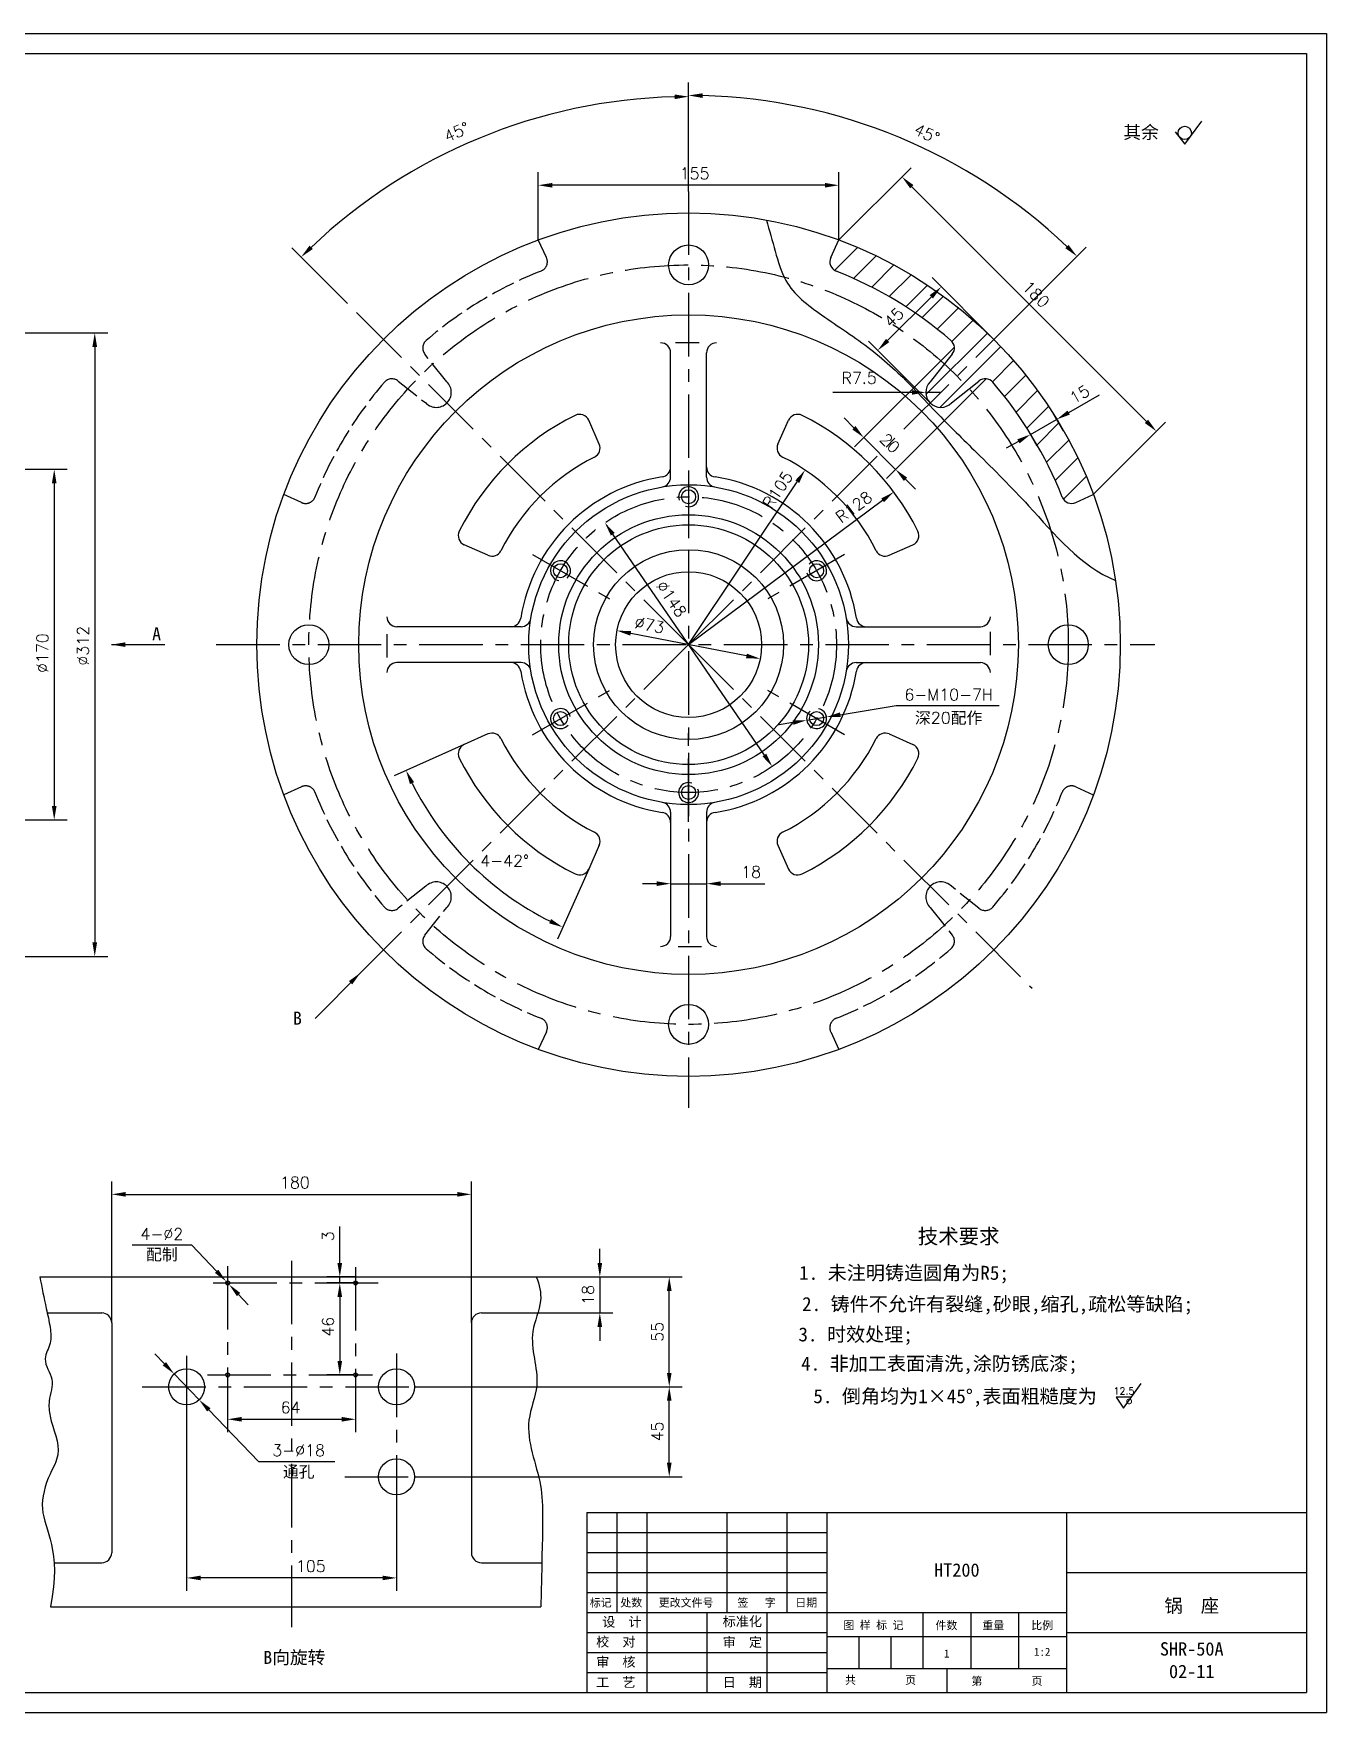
# Model space of a CAD drawing. Extents: x -1044 to 144, y -924 to -84.
# Drawn here: x -503 to 144, y -924 to -84 of the extents above; entities that cross this region are included whole.
import ezdxf

# ---------------------------------------------------------------- set-up
doc = ezdxf.new("R2010")
doc.units = 0
doc.linetypes.add('ACAD_ISO02W100', pattern=[15, 12, -3])
doc.linetypes.add('CENTER', pattern=[50.8, 31.75, -6.35, 6.35, -6.35])
doc.layers.get('0').update_dxf_attribs({"linetype": 'CONTINUOUS'})
doc.layers.get('DEFPOINTS').update_dxf_attribs({"linetype": 'CONTINUOUS'})
doc.styles.get("Standard").update_dxf_attribs({"font": 'txt.shx', "height": 5.8})
doc.dimstyles.get("Standard").update_dxf_attribs({"dimscale": 5, "dimtxt": 4.5, "dimasz": 5.5, "dimexe": 4.25, "dimexo": 0.625, "dimgap": 2.2, "dimtad": 1, "dimdec": 4, "dimlfac": -1, "dimdsep": 46, "dimlunit": 6, "dimtxsty": 'Standard', "dimcen": 2.5, "dimclrd": 2, "dimclre": 2, "dimclrt": 2, "dimadec": 0, "dimazin": 0, "dimtfac": 1, "dimtdec": 4, "dimtmove": 0, "dimatfit": 3, "dimfxl": 1, "dimtolj": 1, "dimtzin": 0, "dimarcsym": 0})

# ---------------------------------------------------------------- blocks, each defined once
blk = doc.blocks.new('*D0')
at = {"color": 2, "linetype": 'ByBlock', "transparency": 16777216}
for p, q in [((-464.04, -728.96), (-464.04, -658.14)), ((-284.04, -728.96), (-284.04, -658.14)), ((-457.04, -664.64), (-291.04, -664.64))]:
    blk.add_line(p, q, dxfattribs=at)
for points in [[(-457.04, -663.48), (-457.04, -665.81), (-464.04, -664.64)], [(-291.04, -663.48), (-291.04, -665.81), (-284.04, -664.64)]]:
    blk.add_solid(points, dxfattribs=at)
at = {"layer": 'DEFPOINTS', "color": 0, "linetype": 'ByBlock', "transparency": 16777216}
for p in [(-284.04, -664.64), (-464.04, -728.96), (-284.04, -728.96)]:
    blk.add_point(p, dxfattribs=at)
at = {"color": 2, "linetype": 'ByBlock', "transparency": 16777216, "insert": (-372.39, -658.74), "char_height": 5.8, "attachment_point": 5}
blk.add_mtext('\\A1;180', dxfattribs=at)
blk = doc.blocks.new('*D1')
at = {"color": 2, "linetype": 'ByBlock', "transparency": 16777216}
for p, q in [((-406.04, -755.96), (-406.04, -783.69)), ((-342.04, -755.96), (-342.04, -783.69)), ((-399.04, -777.19), (-349.04, -777.19))]:
    blk.add_line(p, q, dxfattribs=at)
for points in [[(-399.04, -776.02), (-399.04, -778.36), (-406.04, -777.19)], [(-349.04, -776.02), (-349.04, -778.36), (-342.04, -777.19)]]:
    blk.add_solid(points, dxfattribs=at)
at = {"layer": 'DEFPOINTS', "color": 0, "linetype": 'ByBlock', "transparency": 16777216}
for p in [(-406.04, -755.96), (-342.04, -755.96), (-342.04, -777.19)]:
    blk.add_point(p, dxfattribs=at)
at = {"color": 2, "linetype": 'ByBlock', "transparency": 16777216, "insert": (-374.51, -771.29), "char_height": 5.8, "attachment_point": 5}
blk.add_mtext('\\A1;64', dxfattribs=at)
blk = doc.blocks.new('*D2')
at = {"color": 2, "linetype": 'ByBlock', "transparency": 16777216}
for p, q in [((-349.91, -698.96), (-349.91, -680.7)), ((-342.04, -705.96), (-356.41, -705.96)), ((-341.04, -708.96), (-356.41, -708.96)), ((-349.91, -708.96), (-349.91, -705.96)), ((-349.91, -715.96), (-349.91, -722.96))]:
    blk.add_line(p, q, dxfattribs=at)
for points in [[(-351.08, -698.96), (-348.75, -698.96), (-349.91, -705.96)], [(-351.08, -715.96), (-348.75, -715.96), (-349.91, -708.96)]]:
    blk.add_solid(points, dxfattribs=at)
at = {"layer": 'DEFPOINTS', "color": 0, "linetype": 'ByBlock', "transparency": 16777216}
for p in [(-349.91, -705.96), (-342.04, -705.96), (-341.04, -708.96)]:
    blk.add_point(p, dxfattribs=at)
at = {"color": 2, "linetype": 'ByBlock', "transparency": 16777216, "insert": (-355.81, -685.63), "char_height": 5.8, "attachment_point": 5, "rotation": 90}
blk.add_mtext('\\A1;3', dxfattribs=at)
blk = doc.blocks.new('*D3')
at = {"color": 2, "linetype": 'ByBlock', "transparency": 16777216}
for p, q in [((-349.91, -708.96), (-356.41, -708.96)), ((-349.91, -715.96), (-349.91, -747.96)), ((-343.04, -754.96), (-356.41, -754.96))]:
    blk.add_line(p, q, dxfattribs=at)
for points in [[(-351.08, -715.96), (-348.75, -715.96), (-349.91, -708.96)], [(-351.08, -747.96), (-348.75, -747.96), (-349.91, -754.96)]]:
    blk.add_solid(points, dxfattribs=at)
at = {"layer": 'DEFPOINTS', "color": 0, "linetype": 'ByBlock', "transparency": 16777216}
for p in [(-349.91, -708.96), (-349.91, -754.96), (-343.04, -754.96)]:
    blk.add_point(p, dxfattribs=at)
at = {"color": 2, "linetype": 'ByBlock', "transparency": 16777216, "insert": (-355.81, -730.91), "char_height": 5.8, "attachment_point": 5, "rotation": 90}
blk.add_mtext('\\A1;46', dxfattribs=at)
blk = doc.blocks.new('*D4')
at = {"color": 2, "linetype": 'ByBlock', "transparency": 16777216}
for p, q in [((-426.54, -769.96), (-426.54, -863.07)), ((-321.54, -814.96), (-321.54, -863.07)), ((-328.54, -856.57), (-419.54, -856.57))]:
    blk.add_line(p, q, dxfattribs=at)
for points in [[(-419.54, -855.41), (-419.54, -857.74), (-426.54, -856.57)], [(-328.54, -855.41), (-328.54, -857.74), (-321.54, -856.57)]]:
    blk.add_solid(points, dxfattribs=at)
at = {"layer": 'DEFPOINTS', "color": 0, "linetype": 'ByBlock', "transparency": 16777216}
for p in [(-426.54, -769.96), (-321.54, -814.96), (-426.54, -856.57)]:
    blk.add_point(p, dxfattribs=at)
at = {"color": 2, "linetype": 'ByBlock', "transparency": 16777216, "insert": (-364.41, -850.67), "char_height": 5.8, "attachment_point": 5}
blk.add_mtext('\\A1;105', dxfattribs=at)
blk = doc.blocks.new('*D5')
at = {"color": 2, "linetype": 'ByBlock', "transparency": 16777216}
for p, q in [((-312.54, -760.96), (-178.56, -760.96)), ((-185.06, -798.96), (-185.06, -767.96)), ((-312.54, -805.96), (-178.56, -805.96))]:
    blk.add_line(p, q, dxfattribs=at)
for points in [[(-186.22, -767.96), (-183.89, -767.96), (-185.06, -760.96)], [(-186.22, -798.96), (-183.89, -798.96), (-185.06, -805.96)]]:
    blk.add_solid(points, dxfattribs=at)
at = {"layer": 'DEFPOINTS', "color": 0, "linetype": 'ByBlock', "transparency": 16777216}
for p in [(-312.54, -760.96), (-185.06, -760.96), (-312.54, -805.96)]:
    blk.add_point(p, dxfattribs=at)
at = {"color": 2, "linetype": 'ByBlock', "transparency": 16777216, "insert": (-190.96, -783.33), "char_height": 5.8, "attachment_point": 5, "rotation": 90}
blk.add_mtext('\\A1;45', dxfattribs=at)
blk = doc.blocks.new('*D6')
at = {"color": 2, "linetype": 'ByBlock', "transparency": 16777216}
for p, q in [((-251.57, -705.96), (-178.56, -705.96)), ((-185.06, -753.96), (-185.06, -712.96)), ((-312.54, -760.96), (-178.56, -760.96))]:
    blk.add_line(p, q, dxfattribs=at)
for points in [[(-186.22, -712.96), (-183.89, -712.96), (-185.06, -705.96)], [(-186.22, -753.96), (-183.89, -753.96), (-185.06, -760.96)]]:
    blk.add_solid(points, dxfattribs=at)
at = {"layer": 'DEFPOINTS', "color": 0, "linetype": 'ByBlock', "transparency": 16777216}
for p in [(-251.57, -705.96), (-185.06, -705.96), (-312.54, -760.96)]:
    blk.add_point(p, dxfattribs=at)
at = {"color": 2, "linetype": 'ByBlock', "transparency": 16777216, "insert": (-190.96, -733.46), "char_height": 5.8, "attachment_point": 5, "rotation": 90}
blk.add_mtext('\\A1;55', dxfattribs=at)
blk = doc.blocks.new('*D7')
at = {"color": 2, "linetype": 'ByBlock', "transparency": 16777216}
for p, q in [((-219.8, -698.96), (-219.8, -691.96)), ((-251.57, -705.96), (-213.3, -705.96)), ((-219.8, -705.96), (-219.8, -723.96)), ((-250.82, -723.96), (-213.3, -723.96)), ((-219.8, -730.96), (-219.8, -737.96))]:
    blk.add_line(p, q, dxfattribs=at)
for points in [[(-220.97, -698.96), (-218.63, -698.96), (-219.8, -705.96)], [(-220.97, -730.96), (-218.63, -730.96), (-219.8, -723.96)]]:
    blk.add_solid(points, dxfattribs=at)
at = {"layer": 'DEFPOINTS', "color": 0, "linetype": 'ByBlock', "transparency": 16777216}
for p in [(-251.57, -705.96), (-250.82, -723.96), (-219.8, -723.96)]:
    blk.add_point(p, dxfattribs=at)
at = {"color": 2, "linetype": 'ByBlock', "transparency": 16777216, "insert": (-225.7, -714.96), "char_height": 5.8, "attachment_point": 5, "rotation": 90}
blk.add_mtext('\\A1;18', dxfattribs=at)
blk = doc.blocks.new('*D18')
at = {"color": 2, "linetype": 'ByBlock', "transparency": 16777216}
for p, q in [((-642.07, -233.61), (-466.02, -233.61)), ((-472.52, -240.61), (-472.52, -538.61)), ((-642.07, -545.61), (-466.02, -545.61))]:
    blk.add_line(p, q, dxfattribs=at)
for points in [[(-473.69, -240.61), (-471.36, -240.61), (-472.52, -233.61)], [(-473.69, -538.61), (-471.36, -538.61), (-472.52, -545.61)]]:
    blk.add_solid(points, dxfattribs=at)
at = {"layer": 'DEFPOINTS', "color": 0, "linetype": 'ByBlock', "transparency": 16777216}
for p in [(-642.07, -233.61), (-642.07, -545.61), (-472.52, -545.61)]:
    blk.add_point(p, dxfattribs=at)
at = {"color": 2, "linetype": 'ByBlock', "transparency": 16777216, "insert": (-478.42, -390.15), "char_height": 5.8, "attachment_point": 5, "rotation": 90}
blk.add_mtext('\\A1;∅312', dxfattribs=at)
blk = doc.blocks.new('*D26')
at = {"color": 2, "linetype": 'ByBlock', "transparency": 16777216}
for p, q in [((-250.59, -187.13), (-250.59, -153.25)), ((-100.18, -187.13), (-100.18, -153.25)), ((-107.18, -159.75), (-243.59, -159.75))]:
    blk.add_line(p, q, dxfattribs=at)
for points in [[(-243.59, -158.59), (-243.59, -160.92), (-250.59, -159.75)], [(-107.18, -158.59), (-107.18, -160.92), (-100.18, -159.75)]]:
    blk.add_solid(points, dxfattribs=at)
at = {"layer": 'DEFPOINTS', "color": 0, "linetype": 'ByBlock', "transparency": 16777216}
for p in [(-250.59, -159.75), (-250.59, -187.13), (-100.18, -187.13)]:
    blk.add_point(p, dxfattribs=at)
at = {"color": 2, "linetype": 'ByBlock', "transparency": 16777216, "insert": (-172.36, -153.85), "char_height": 5.8, "attachment_point": 5}
blk.add_mtext('\\A1;155', dxfattribs=at)
blk = doc.blocks.new('*D27')
at = {"color": 2, "linetype": 'ByBlock', "transparency": 16777216}
for p, q in [((-22.65, -236.88), (-53.54, -205.99)), ((-75.82, -237.45), (-53.9, -215.53)), ((-54.47, -268.7), (-85.36, -237.81))]:
    blk.add_line(p, q, dxfattribs=at)
for points in [[(-54.72, -214.71), (-53.07, -216.36), (-48.95, -210.58)], [(-76.64, -236.63), (-74.99, -238.28), (-80.77, -242.4)]]:
    blk.add_solid(points, dxfattribs=at)
at = {"layer": 'DEFPOINTS', "color": 0, "linetype": 'ByBlock', "transparency": 16777216}
for p in [(-48.95, -210.58), (-22.65, -236.88), (-54.47, -268.7)]:
    blk.add_point(p, dxfattribs=at)
at = {"color": 2, "linetype": 'ByBlock', "transparency": 16777216, "insert": (-72.64, -225.93), "char_height": 5.8, "attachment_point": 5, "rotation": 45}
blk.add_mtext('\\A1;45', dxfattribs=at)
blk = doc.blocks.new('*D28')
at = {"color": 2, "linetype": 'ByBlock', "transparency": 16777216}
for p, q in [((-42.4, -215.67), (-92.3, -265.57)), ((-26.5, -231.57), (-76.4, -281.47)), ((-92.65, -256.02), (-97.6, -251.07)), ((-87.7, -260.97), (-71.8, -276.87)), ((-66.85, -281.82), (-61.9, -286.77))]:
    blk.add_line(p, q, dxfattribs=at)
for points in [[(-91.83, -255.2), (-93.48, -256.85), (-87.7, -260.97)], [(-66.03, -281), (-67.68, -282.65), (-71.8, -276.87)]]:
    blk.add_solid(points, dxfattribs=at)
at = {"layer": 'DEFPOINTS', "color": 0, "linetype": 'ByBlock', "transparency": 16777216}
for p in [(-42.4, -215.67), (-26.5, -231.57), (-71.8, -276.87)]:
    blk.add_point(p, dxfattribs=at)
at = {"color": 2, "linetype": 'ByBlock', "transparency": 16777216, "insert": (-74.59, -263.76), "char_height": 5.8, "attachment_point": 5, "rotation": 315}
blk.add_mtext('\\A1;20', dxfattribs=at)
blk = doc.blocks.new('*D29')
at = {"color": 2, "linetype": 'ByBlock', "transparency": 16777216}
for p, q in [((-63.67, -238.36), (-103.13, -238.43)), ((-49.17, -238.34), (-56.67, -238.35))]:
    blk.add_line(p, q, dxfattribs=at)
blk.add_solid([(-63.67, -237.2), (-63.67, -239.53), (-56.67, -238.35)], dxfattribs=at)
at = {"layer": 'DEFPOINTS', "color": 0, "linetype": 'ByBlock', "transparency": 16777216}
for p in [(-56.67, -238.35), (-49.17, -238.34)]:
    blk.add_point(p, dxfattribs=at)
at = {"color": 2, "linetype": 'ByBlock', "transparency": 16777216, "insert": (-90.04, -231.11), "char_height": 5.8, "attachment_point": 5, "rotation": 0.10153}
blk.add_mtext('\\A1;R7.5', dxfattribs=at)
blk = doc.blocks.new('*D30')
at = {"color": 2, "linetype": 'ByBlock', "transparency": 16777216}
for p, q in [((-184.39, -478.52), (-184.39, -515.7)), ((-166.39, -478.52), (-166.39, -515.7)), ((-191.39, -509.2), (-198.39, -509.2)), ((-184.39, -509.2), (-166.39, -509.2)), ((-159.39, -509.2), (-137.25, -509.2))]:
    blk.add_line(p, q, dxfattribs=at)
for points in [[(-191.39, -508.04), (-191.39, -510.37), (-184.39, -509.2)], [(-159.39, -508.04), (-159.39, -510.37), (-166.39, -509.2)]]:
    blk.add_solid(points, dxfattribs=at)
at = {"layer": 'DEFPOINTS', "color": 0, "linetype": 'ByBlock', "transparency": 16777216}
for p in [(-184.39, -478.52), (-166.39, -478.52), (-184.39, -509.2)]:
    blk.add_point(p, dxfattribs=at)
at = {"color": 2, "linetype": 'ByBlock', "transparency": 16777216, "insert": (-144.12, -503.3), "char_height": 5.8, "attachment_point": 5}
blk.add_mtext('\\A1;18', dxfattribs=at)
blk = doc.blocks.new('*D31')
at = {"color": 2, "linetype": 'ByBlock', "transparency": 16777216}
blk.add_line((-175.39, -389.61), (-78.3, -317.39), dxfattribs=at)
blk.add_solid([(-79, -316.45), (-77.61, -318.33), (-72.69, -313.21)], dxfattribs=at)
at = {"layer": 'DEFPOINTS', "color": 0, "linetype": 'ByBlock', "transparency": 16777216}
for p in [(-72.69, -313.21), (-175.39, -389.61)]:
    blk.add_point(p, dxfattribs=at)
at = {"color": 2, "linetype": 'ByBlock', "transparency": 16777216, "insert": (-92.65, -320.71), "char_height": 5.8, "attachment_point": 5, "rotation": 36.64642}
blk.add_mtext('\\A1;R128', dxfattribs=at)
blk = doc.blocks.new('*D32')
at = {"color": 2, "linetype": 'ByBlock', "transparency": 16777216}
blk.add_line((-175.39, -389.61), (-121, -308.09), dxfattribs=at)
blk.add_solid([(-121.97, -307.44), (-120.03, -308.74), (-117.12, -302.26)], dxfattribs=at)
at = {"layer": 'DEFPOINTS', "color": 0, "linetype": 'ByBlock', "transparency": 16777216}
for p in [(-117.12, -302.26), (-175.39, -389.61)]:
    blk.add_point(p, dxfattribs=at)
at = {"color": 2, "linetype": 'ByBlock', "transparency": 16777216, "insert": (-130.8, -312.15), "char_height": 5.8, "attachment_point": 5, "rotation": 56.29149}
blk.add_mtext('\\A1;R105', dxfattribs=at)
blk = doc.blocks.new('*D33')
at = {"color": 2, "linetype": 'ByBlock', "transparency": 16777216}
blk.add_line((-146.44, -395.27), (-204.34, -383.95), dxfattribs=at)
for points in [[(-204.12, -382.81), (-204.56, -385.1), (-211.21, -382.61)], [(-146.21, -394.13), (-146.66, -396.42), (-139.57, -396.62)]]:
    blk.add_solid(points, dxfattribs=at)
at = {"layer": 'DEFPOINTS', "color": 0, "linetype": 'ByBlock', "transparency": 16777216}
for p in [(-211.21, -382.61), (-139.57, -396.62)]:
    blk.add_point(p, dxfattribs=at)
at = {"color": 2, "linetype": 'ByBlock', "transparency": 16777216, "insert": (-194.95, -379.78), "char_height": 5.8, "attachment_point": 5, "rotation": 348.93611}
blk.add_mtext('\\A1;∅73', dxfattribs=at)
blk = doc.blocks.new('*D34')
at = {"color": 2, "linetype": 'ByBlock', "transparency": 16777216}
for p, q in [((-100.18, -187.13), (-64.02, -150.96)), ((-63.66, -160.51), (53.72, -277.89)), ((27.1, -314.41), (63.26, -278.24))]:
    blk.add_line(p, q, dxfattribs=at)
for points in [[(-62.84, -159.68), (-64.49, -161.33), (-68.61, -155.56)], [(54.54, -277.06), (52.89, -278.71), (58.67, -282.84)]]:
    blk.add_solid(points, dxfattribs=at)
at = {"layer": 'DEFPOINTS', "color": 0, "linetype": 'ByBlock', "transparency": 16777216}
for p in [(-100.18, -187.13), (58.67, -282.84), (27.1, -314.41)]:
    blk.add_point(p, dxfattribs=at)
at = {"color": 2, "linetype": 'ByBlock', "transparency": 16777216, "insert": (-1.52, -214.31), "char_height": 5.8, "attachment_point": 5, "rotation": 315}
blk.add_mtext('\\A1;180', dxfattribs=at)
blk = doc.blocks.new('*D35')
at = {"color": 2, "linetype": 'ByBlock', "transparency": 16777216}
for p, q in [((-175.39, -137.77), (-175.39, -83.26)), ((-13.62, -202.79), (23.52, -165.65))]:
    blk.add_line(p, q, dxfattribs=at)
blk.add_arc((-175.39, -364.56), 274.8, 46.45954, 88.54046, dxfattribs=at)
for points in [[(-168.4, -91.01), (-168.37, -88.68), (-175.39, -89.76)], [(14.73, -164.52), (13.1, -166.19), (18.92, -170.24)]]:
    blk.add_solid(points, dxfattribs=at)
at = {"layer": 'DEFPOINTS', "color": 0, "linetype": 'ByBlock', "transparency": 16777216}
for p in [(-104.26, -99.12), (-175.39, -137.77), (-13.62, -202.79), (-175.39, -279.56), (-175.39, -364.56)]:
    blk.add_point(p, dxfattribs=at)
at = {"color": 2, "linetype": 'ByBlock', "transparency": 16777216, "insert": (-56.16, -108.89), "char_height": 5.8, "attachment_point": 5, "rotation": 334.99748}
blk.add_mtext('\\A1;45°', dxfattribs=at)
blk = doc.blocks.new('*D36')
at = {"color": 2, "linetype": 'ByBlock', "transparency": 16777216}
for p, q in [((-175.39, -137.77), (-175.39, -83.85)), ((-350.59, -189.36), (-373.88, -166.06))]:
    blk.add_line(p, q, dxfattribs=at)
blk.add_arc((-175.39, -364.56), 274.21, 91.46268, 133.53732, dxfattribs=at)
for points in [[(-182.4, -89.27), (-182.37, -91.6), (-175.39, -90.35)], [(-363.46, -166.61), (-365.09, -164.94), (-369.28, -170.66)]]:
    blk.add_solid(points, dxfattribs=at)
at = {"layer": 'DEFPOINTS', "color": 0, "linetype": 'ByBlock', "transparency": 16777216}
for p in [(-246.36, -99.69), (-175.39, -137.77), (-350.59, -189.36), (-175.39, -279.56), (-175.39, -364.56)]:
    blk.add_point(p, dxfattribs=at)
at = {"color": 2, "linetype": 'ByBlock', "transparency": 16777216, "insert": (-291.42, -108.07), "char_height": 5.8, "attachment_point": 5, "rotation": 24.34154}
blk.add_mtext('\\A1;45°', dxfattribs=at)
blk = doc.blocks.new('*D38')
at = {"color": 2, "linetype": 'ByBlock', "transparency": 16777216}
for p, q in [((-666.89, -301.88), (-486.3, -301.88)), ((-492.8, -308.88), (-492.8, -470.34)), ((-666.89, -477.34), (-486.3, -477.34))]:
    blk.add_line(p, q, dxfattribs=at)
for points in [[(-493.96, -308.88), (-491.63, -308.88), (-492.8, -301.88)], [(-493.96, -470.34), (-491.63, -470.34), (-492.8, -477.34)]]:
    blk.add_solid(points, dxfattribs=at)
at = {"layer": 'DEFPOINTS', "color": 0, "linetype": 'ByBlock', "transparency": 16777216}
for p in [(-666.89, -301.88), (-666.89, -477.34), (-492.8, -477.34)]:
    blk.add_point(p, dxfattribs=at)
at = {"color": 2, "linetype": 'ByBlock', "transparency": 16777216, "insert": (-498.7, -393.84), "char_height": 5.8, "attachment_point": 5, "rotation": 90}
blk.add_mtext('\\A1;∅170', dxfattribs=at)
blk = doc.blocks.new('*D46')
at = {"color": 2, "linetype": 'ByBlock', "transparency": 16777216}
blk.add_line((-137.46, -444.84), (-213.31, -334.38), dxfattribs=at)
for points in [[(-212.35, -333.72), (-214.28, -335.04), (-217.28, -328.61)], [(-136.5, -444.18), (-138.42, -445.5), (-133.5, -450.61)]]:
    blk.add_solid(points, dxfattribs=at)
at = {"layer": 'DEFPOINTS', "color": 0, "linetype": 'ByBlock', "transparency": 16777216}
for p in [(-217.28, -328.61), (-133.5, -450.61)]:
    blk.add_point(p, dxfattribs=at)
at = {"color": 2, "linetype": 'ByBlock', "transparency": 16777216, "insert": (-183.95, -366.72), "char_height": 5.8, "attachment_point": 5, "rotation": 304.47646}
blk.add_mtext('\\A1;∅148', dxfattribs=at)

msp = doc.modelspace()

# ---------------------------------------------------------------- hatches: boundary and pattern name
h = msp.add_hatch()
h.set_pattern_fill('ANSI31', color=256, scale=3, style=0)
h.set_pattern_definition([(45, (0, 21.201), (-6.7352, 6.7352), [])])
h.paths.add_polyline_path([(-44.11439, -237.39959, -0.403081674), (-43.4717, -244.30463), (-47.38093, -249.20348, -0.011543195), (-41.03691, -255.26116), (-22.65213, -236.87638, 0.107859226), (-100.18157, -187.1266), (-104.26883, -195.89175, 0.431987463), (-101.57345, -202.65549, -0.084106746)])
h.paths.add_polyline_path([(-47.38093, -249.20348), (-54.47194, -258.08958, 0.414213562), (-54.47194, -268.69619), (-41.03691, -255.26116, 0.011543195)])
h.paths.add_polyline_path([(-41.03691, -255.26116, -0.011543195), (-34.97924, -261.60518), (-30.08039, -257.69595, -0.403081674), (-23.17534, -258.33863, -0.084106746), (11.56876, -315.7977, 0.431987463), (18.3325, -318.49308), (27.09765, -314.40582, 0.107859226), (-22.65213, -236.87638)])
h.paths.add_polyline_path([(-54.47194, -268.69619, 0.414213562), (-43.86534, -268.69619), (-34.97924, -261.60518, 0.011543195), (-41.03691, -255.26116)])

# ---------------------------------------------------------------- linework, layer by layer
at = {"color": 2}
for p, q in [((-1044.22965, -83.86203), (143.77035, -83.86203)), ((143.77035, -83.86203), (143.77035, -923.86203)), ((-1044.22965, -923.86203), (143.77035, -923.86203))]:
    msp.add_line(p, q, dxfattribs=at)
at = {"color": 3}
for p, q in [((-994.22965, -93.86203), (133.77035, -93.86203)), ((133.77035, -93.86203), (133.77035, -913.86203)), ((-226.22965, -823.86203), (-226.22965, -913.86203)), ((-226.22965, -823.86203), (133.77035, -823.86203)), ((-211.22965, -823.86203), (-211.22965, -873.86203)), ((-196.22965, -823.86203), (-196.22965, -873.86203)), ((-156.22965, -823.86203), (-156.22965, -873.86203)), ((-126.22965, -823.86203), (-126.22965, -873.86203)), ((-106.22965, -823.86203), (-106.22965, -913.86203)), ((13.77035, -823.86203), (13.77035, -913.86203)), ((-226.22965, -833.86203), (-106.22965, -833.86203)), ((-226.22965, -843.86203), (-106.22965, -843.86203)), ((-226.22965, -853.86203), (-106.22965, -853.86203)), ((13.77035, -853.86203), (133.77035, -853.86203)), ((-226.22965, -863.86203), (-106.22965, -863.86203)), ((-226.22965, -873.86203), (-106.22965, -873.86203)), ((-196.22965, -873.86203), (-196.22965, -913.86203)), ((-166.22965, -873.86203), (-166.22965, -913.86203)), ((-136.22965, -873.86203), (-136.22965, -913.86203)), ((-106.22965, -873.86203), (13.77035, -873.86203)), ((-58.22965, -873.86203), (-58.22965, -901.86203)), ((-34.22965, -873.86203), (-34.22965, -901.86203)), ((-10.22965, -873.86203), (-10.22965, -901.86203)), ((-226.22965, -883.86203), (-106.22965, -883.86203)), ((-106.22965, -885.86203), (13.77035, -885.86203)), ((-90.22965, -885.86203), (-90.22965, -901.86203)), ((-74.22965, -885.86203), (-74.22965, -901.86203)), ((13.77035, -883.86203), (133.77035, -883.86203)), ((-226.22965, -893.86203), (-106.22965, -893.86203)), ((-226.22965, -903.86203), (-106.22965, -903.86203)), ((-106.22965, -901.86203), (13.77035, -901.86203)), ((-46.22965, -901.86203), (-46.22965, -913.86203)), ((-994.22965, -913.86203), (133.77035, -913.86203))]:
    msp.add_line(p, q, dxfattribs=at)
for p, q in [((68.16013, -133.00359), (73.00323, -139.12869)), ((73.00323, -139.12869), (81.46302, -127.69899)), ((-71.46873, -420.0668), (-20.01248, -420.0668)), ((-423.93852, -690.02175), (-453.76783, -690.02175)), ((42.2353, -771.62127), (51.08635, -759.25453)), ((46.20098, -766.11356), (38.64096, -766.11356)), ((38.64096, -766.11356), (42.2353, -771.62127)), ((-390.55342, -798.26081), (-352.34941, -798.26081))]:
    msp.add_line(p, q)
at = {"linetype": 'CENTER'}
for p, q in [((-175.3872, -162.82816), (-175.3872, -304.61145)), ((-175.3872, -389.61145), (-350.5852, -214.41345)), ((-175.3872, -389.61145), (-13.62405, -227.8483)), ((-175.3872, -304.61145), (-175.3872, -342.11145)), ((-175.3872, -342.11145), (-175.3872, -621.43507)), ((-253.47389, -344.52807), (-212.85775, -367.97781)), ((-97.3005, -344.52807), (-137.91665, -367.97781)), ((-411.71386, -389.61145), (57.95426, -389.61145)), ((-175.3872, -389.61145), (-339.54393, -553.76818)), ((-175.3872, -389.61145), (-3.52396, -561.47468)), ((-253.47389, -434.69482), (-212.85775, -411.24508)), ((-97.3005, -434.69482), (-137.91665, -411.24508)), ((-175.3872, -478.27819), (-175.3872, -431.37871)), ((-406.0411, -700.50355), (-406.0411, -759.39009)), ((-374.0411, -697.91367), (-374.0411, -881.22179)), ((-342.0411, -701.09546), (-342.0411, -759.10192)), ((-413.19167, -708.96182), (-329.0926, -708.96182)), ((-426.5411, -745.48815), (-426.5411, -792.84037)), ((-321.5411, -744.30435), (-321.5411, -828.94643)), ((-416.15291, -754.96182), (-330.86934, -754.96182)), ((-448.72649, -760.96182), (-299.48025, -760.96182)), ((-347.45226, -805.96182), (-299.48025, -805.96182))]:
    msp.add_line(p, q, dxfattribs=at)
at = {"color": 7, "linetype": 'ACAD_ISO02W100'}
for p, q in [((-246.50557, -195.89175), (-250.59283, -187.1266)), ((-296.30246, -258.08958), (-307.30269, -244.30463)), ((-320.69401, -257.69595), (-306.90906, -268.69619)), ((-369.10689, -318.49308), (-377.87205, -314.40582)), ((-369.10689, -460.72982), (-377.87205, -464.81707)), ((18.3325, -460.72982), (27.09765, -464.81707)), ((-306.90906, -510.5267), (-320.69401, -521.52694)), ((-30.08039, -521.52694), (-43.86534, -510.5267)), ((-307.30269, -534.91826), (-296.30246, -521.13331)), ((-54.47194, -521.13331), (-43.4717, -534.91826)), ((-246.50557, -583.33114), (-250.59283, -592.09629)), ((-104.26883, -583.33114), (-100.18157, -592.09629))]:
    msp.add_line(p, q, dxfattribs=at)
at = {"color": 4}
for p, q in [((-104.26883, -195.89175), (-100.18157, -187.1266)), ((-170.16007, -238.61145), (-181.86683, -238.61145)), ((-184.3872, -305.77231), (-184.3872, -243.61145)), ((-166.3872, -305.77231), (-166.3872, -243.61145)), ((-43.4717, -244.30463), (-54.47194, -258.08958)), ((-43.86534, -268.69619), (-30.08039, -257.69595)), ((-220.08198, -289.22531), (-225.37445, -277.33823)), ((-130.69241, -289.22531), (-125.39994, -277.33823)), ((18.3325, -318.49308), (27.09765, -314.40582)), ((-275.77333, -344.91666), (-287.66041, -339.62419)), ((-75.00106, -344.91666), (-63.11398, -339.62419)), ((-326.3872, -384.38432), (-326.3872, -396.09108)), ((-259.22633, -380.61145), (-321.3872, -380.61145)), ((-91.54807, -380.61145), (-29.3872, -380.61145)), ((-24.3872, -394.83857), (-24.3872, -383.13181)), ((-259.22633, -398.61145), (-321.3872, -398.61145)), ((-91.54807, -398.61145), (-29.3872, -398.61145)), ((-275.77333, -434.30623), (-287.66041, -439.5987)), ((-75.00106, -434.30623), (-63.11398, -439.5987)), ((-184.3872, -473.45058), (-184.3872, -535.61145)), ((-166.3872, -473.45058), (-166.3872, -535.61145)), ((-220.08198, -489.99758), (-225.37445, -501.88466)), ((-130.69241, -489.99758), (-125.39994, -501.88466)), ((-180.61433, -540.61145), (-168.90756, -540.61145)), ((-499.99481, -705.96182), (-251.56889, -705.96182)), ((-496.28577, -723.96182), (-469.0411, -723.96182)), ((-464.0411, -728.96182), (-464.0411, -843.96182)), ((-284.0411, -728.96182), (-284.0411, -843.96182)), ((-279.0411, -723.96182), (-250.817, -723.96182)), ((-492.82562, -848.96182), (-469.0411, -848.96182)), ((-279.0411, -848.96182), (-248.83707, -848.96182)), ((-494.72242, -870.96182), (-249.35042, -870.96182))]:
    msp.add_line(p, q, dxfattribs=at)
at = {"color": 2, "linetype": 'ByBlock'}
for p, q in [((14.82753, -273.4892), (30.21291, -264.68718)), ((-4.28328, -284.42254), (8.75159, -276.96526)), ((6.93498, -273.78993), (11.97936, -282.6072)), ((-6.09989, -281.24721), (-1.05551, -290.06448)), ((-10.35921, -287.8986), (-16.43515, -291.37466)), ((-116.23517, -427.42209), (-106.36747, -425.8008)), ((-99.46008, -424.66589), (-71.46873, -420.0668)), ((-123.14255, -428.557), (-130.04994, -429.69191)), ((-287.66041, -439.5987), (-322.69396, -455.19664)), ((-225.37445, -501.88466), (-240.97239, -536.91821)), ((-411.53564, -703.14718), (-423.93852, -690.02175)), ((-405.35428, -709.68865), (-406.72791, -708.23499)), ((-400.54655, -714.77646), (-395.73883, -719.86426)), ((-437.65059, -749.44752), (-442.511, -744.41001)), ((-432.79019, -754.48503), (-420.292, -767.43861)), ((-415.4316, -772.47612), (-390.55342, -798.26081))]:
    msp.add_line(p, q, dxfattribs=at)
msp.add_circle((72.854, -133.58146), 3.32255)
at = {"color": 4}
for centre, radius in [((-175.3872, -389.61145), 216), ((-175.3872, -199.61145), 10), ((-175.3872, -389.61145), 165), ((-175.3872, -389.61145), 80), ((-175.3872, -315.61145), 3.5), ((-175.3872, -389.61145), 65), ((-175.3872, -389.61145), 60), ((-175.3872, -389.61145), 47.5), ((-239.47308, -352.61145), 3.5), ((-111.30132, -352.61145), 3.5), ((-175.3872, -389.61145), 36.5), ((-365.3872, -389.61145), 10), ((14.6128, -389.61145), 10), ((-239.47308, -426.61145), 3.5), ((-111.30132, -426.61145), 3.5), ((-175.3872, -463.61145), 3.5), ((-175.3872, -579.61145), 10), ((-406.0411, -708.96182), 1), ((-342.0411, -708.96182), 1), ((-426.5411, -760.96182), 9), ((-406.0411, -754.96182), 1), ((-342.0411, -754.96182), 1), ((-321.5411, -760.96182), 9), ((-321.5411, -805.96182), 9)]:
    msp.add_circle(centre, radius, dxfattribs=at)
at = {"linetype": 'CENTER'}
for radius in [190, 74]:
    msp.add_circle((-175.3872, -389.61145), radius, dxfattribs=at)
at = {"color": 7, "linetype": 'ACAD_ISO02W100'}
for centre, radius, start, end in [((-251.03711, -198.00484), 5, 291.54504353, 25), ((-175.3872, -389.61145), 201, 111.54504353, 130.77562969), ((-303.39452, -241.18595), 5, 130.77562969, 218.58947131), ((-175.3872, -389.61145), 201, 139.22437031, 158.45495647), ((-323.81269, -261.60413), 5, 51.41052869, 139.22437031), ((-301.60576, -263.39288), 7.5, 315, 45), ((-301.60576, -263.39288), 7.5, 225, 315), ((-366.9938, -313.96154), 5, 245, 338.45495647), ((-366.9938, -465.26135), 5, 21.54504353, 115), ((16.21941, -465.26135), 5, 65, 158.45495647), ((-175.3872, -389.61145), 201, 201.54504353, 220.77562969), ((-175.3872, -389.61145), 201, 319.22437031, 338.45495647), ((-301.60576, -515.83001), 7.5, 45, 135), ((-301.60576, -515.83001), 7.5, 315, 45), ((-49.16864, -515.83001), 7.5, 135, 225), ((-49.16864, -515.83001), 7.5, 45, 135), ((-323.81269, -517.61876), 5, 220.77562969, 308.58947131), ((-26.96171, -517.61876), 5, 231.41052869, 319.22437031), ((-303.39452, -538.03694), 5, 141.41052869, 229.22437031), ((-47.37988, -538.03694), 5, 310.77562969, 38.58947131), ((-175.3872, -389.61145), 201, 229.22437031, 248.45495647), ((-175.3872, -389.61145), 201, 291.54504353, 310.77562969), ((-251.03711, -581.21805), 5, 335, 68.45495647), ((-99.73729, -581.21805), 5, 111.54504353, 205)]:
    msp.add_arc(centre, radius, start, end, dxfattribs=at)
at = {"color": 4}
for centre, radius, start, end in [((-99.73729, -198.00484), 5, 155, 248.45495647), ((-175.3872, -389.61145), 201, 49.22437031, 68.45495647), ((-189.3872, -243.61145), 5, 0, 90), ((-161.3872, -243.61145), 5, 90, 180), ((-47.37988, -241.18595), 5, 321.41052869, 49.22437031), ((-49.16864, -263.39288), 7.5, 135, 225), ((-26.96171, -261.60413), 5, 40.77562969, 128.58947131), ((-175.3872, -389.61145), 201, 21.54504353, 40.77562969), ((-49.16864, -263.39288), 7.5, 225, 315), ((-175.3872, -389.61145), 128, 116.32973866, 153.67026134), ((-229.94218, -279.37192), 5, 24, 116.32973866), ((-120.83222, -279.37192), 5, 63.67026134, 156), ((-175.3872, -389.61145), 128, 26.32973866, 63.67026134), ((-224.64971, -291.25899), 5, 296.60525127, 24), ((-126.12468, -291.25899), 5, 156, 243.39474873), ((-175.3872, -389.61145), 105, 116.60525127, 153.39474873), ((-189.3872, -300.707), 5, 278.94901807, 0), ((-161.3872, -300.707), 5, 180, 261.05098193), ((-175.3872, -389.61145), 105, 26.60525127, 63.39474873), ((-175.3872, -389.61145), 85, 98.94901807, 171.05098193), ((-189.3872, -305.77231), 5, 279.48014901, 0), ((-161.3872, -305.77231), 5, 180, 260.51985099), ((-175.3872, -389.61145), 85, 8.94901807, 81.05098193), ((16.21941, -313.96154), 5, 201.54504353, 295), ((-285.62673, -335.05646), 5, 153.67026134, 246), ((-65.14767, -335.05646), 5, 294, 26.32973866), ((-273.73965, -340.34893), 5, 246, 333.39474873), ((-77.03475, -340.34893), 5, 206.60525127, 294), ((-321.3872, -375.61145), 5, 180, 270), ((-264.29164, -375.61145), 5, 270, 351.05098193), ((-259.22633, -375.61145), 5, 270, 350.51985099), ((-91.54807, -375.61145), 5, 189.48014901, 270), ((-86.48275, -375.61145), 5, 188.94901807, 270), ((-29.3872, -375.61145), 5, 270, 0), ((-321.3872, -403.61145), 5, 90, 180), ((-264.29164, -403.61145), 5, 8.94901807, 90), ((-175.3872, -389.61145), 85, 188.94901807, 261.05098193), ((-259.22633, -403.61145), 5, 9.48014901, 90), ((-175.3872, -389.61145), 85, 278.94901807, 351.05098193), ((-91.54807, -403.61145), 5, 90, 170.51985099), ((-86.48275, -403.61145), 5, 90, 171.05098193), ((-29.3872, -403.61145), 5, 0, 90), ((-273.73965, -438.87396), 5, 26.60525127, 114), ((-175.3872, -389.61145), 105, 206.60525127, 243.39474873), ((-175.3872, -389.61145), 105, 296.60525127, 333.39474873), ((-77.03475, -438.87396), 5, 66, 153.39474873), ((-285.62673, -444.16643), 5, 114, 206.32973866), ((-65.14767, -444.16643), 5, 333.67026134, 66), ((-175.3872, -389.61145), 128, 206.32973866, 243.67026134), ((-175.3872, -389.61145), 128, 296.32973866, 333.67026134), ((-189.3872, -473.45058), 5, 0, 80.51985099), ((-161.3872, -473.45058), 5, 99.48014901, 180), ((-189.3872, -478.51589), 5, 0, 81.05098193), ((-161.3872, -478.51589), 5, 98.94901807, 180), ((-224.64971, -487.9639), 5, 336, 63.39474873), ((-126.12468, -487.9639), 5, 116.60525127, 204), ((-229.94218, -499.85097), 5, 243.67026134, 336), ((-120.83222, -499.85097), 5, 204, 296.32973866), ((-189.3872, -535.61145), 5, 270, 0), ((-161.3872, -535.61145), 5, 180, 270), ((-469.0411, -728.96182), 5, 0, 90), ((-279.0411, -728.96182), 5, 90, 180), ((-469.0411, -843.96182), 5, 270, 0), ((-279.0411, -843.96182), 5, 180, 270)]:
    msp.add_arc(centre, radius, start, end, dxfattribs=at)
for centre, start, end in [((-175.3872, -315.61145), 251.58010235, 199.91880965), ((-239.47308, -352.61145), 311.58010235, 259.91880965), ((-111.30132, -352.61145), 191.58010235, 139.91880965), ((-239.47308, -426.61145), 11.58010235, 319.91880965), ((-111.30132, -426.61145), 131.58010235, 79.91880965), ((-175.3872, -463.61145), 71.58010235, 19.91880965)]:
    msp.add_arc(centre, 5, start, end)
at = {"color": 2, "linetype": 'ByBlock'}
msp.add_arc((-175.3872, -389.61145), 154.74732, 206.59199737, 243.40800263, dxfattribs=at)
for points, knots in [([(-136.47876, -177.14466), (-134.98499, -182.3201), (-132.07518, -192.49609), (-127.025, -211.16729), (-107.35104, -226.13898), (-84.15511, -240.82413), (-65.62693, -257.99704), (-48.99668, -276.23331), (-29.14452, -295.4662), (-0.52844, -324.12642), (20.69856, -350.37276), (38.21177, -357.49479)], [7.911896384, 7.911896384, 7.911896384, 7.911896384, 24.141134397, 39.666808658, 64.532466411, 94.534207418, 123.183164629, 139.607206526, 168.689839866, 205.749434762, 262.89840209, 262.89840209, 262.89840209, 262.89840209]), ([(-499.99481, -705.96182), (-498.98356, -711.22364), (-497.27414, -719.68329), (-494.7821, -730.59452), (-493.94275, -739.14117), (-499.4434, -748.09126), (-491.63513, -757.48919), (-495.91476, -766.43826), (-494.86667, -779.67297), (-488.11033, -792.28929), (-496.44352, -806.63694), (-502.49214, -828.55308), (-488.70252, -842.26407), (-494.72242, -870.96182)], [25.131747483, 25.131747483, 25.131747483, 25.131747483, 41.207306104, 51.036179473, 58.746408886, 66.694203283, 77.935427861, 90.127080698, 97.837310111, 117.495053375, 127.876101868, 145.647788453, 181.13561177, 181.13561177, 181.13561177, 181.13561177]), ([(-251.56889, -705.96182), (-250.00894, -709.90486), (-247.91157, -718.89962), (-256.99436, -736.76228), (-247.95888, -757.38334), (-259.39474, -782.56211), (-246.85488, -809.03527), (-248.47831, -830.01031), (-249.35042, -870.96182)], [11.896466334, 11.896466334, 11.896466334, 11.896466334, 24.383302845, 40.278892318, 67.333528866, 85.105214845, 118.380597681, 147.883922578, 147.883922578, 147.883922578, 147.883922578])]:
    msp.add_open_spline(points, degree=3, knots=knots)
for points in [[(14.24819, -272.47654), (15.40687, -274.50185), (8.75159, -276.96526)], [(-10.93856, -286.88594), (-9.77987, -288.91126), (-4.28328, -284.42254)], [(-123.3317, -427.40577), (-122.9534, -429.70824), (-116.23517, -427.42209)], [(-99.64924, -423.51466), (-99.27093, -425.81712), (-106.36747, -425.8008)], [(-314.81965, -459.38015), (-312.71005, -458.38313), (-316.75591, -452.55285)], [(-244.15888, -526.9343), (-245.1559, -529.0439), (-238.32861, -530.98016)], [(-410.68767, -702.3459), (-412.38361, -703.94847), (-406.72791, -708.23499)], [(-399.69858, -713.97517), (-401.39452, -715.57774), (-405.35428, -709.68865)], [(-436.81101, -748.63745), (-438.49018, -750.25759), (-432.79019, -754.48503)], [(-414.59202, -771.66605), (-416.27118, -773.28619), (-420.292, -767.43861)]]:
    msp.add_solid(points, dxfattribs=at)
at = {"layer": 'DEFPOINTS', "color": 0, "linetype": 'ByBlock'}
for p in [(6.93498, -273.78993), (8.75159, -276.96526), (-6.09989, -281.24721), (-117.5342, -426.67209), (-107.66651, -425.0508), (-275.77333, -434.30623), (-287.66041, -439.5987), (-297.32975, -484.88341), (-220.08198, -489.99758), (-225.37445, -501.88466), (-406.72791, -708.23499), (-405.35428, -709.68865), (-432.79019, -754.48503), (-420.292, -767.43861)]:
    msp.add_point(p, dxfattribs=at)

# ---------------------------------------------------------------- texts
at = {"color": 2, "linetype": 'ByBlock', "attachment_point": 5}
for s, insert, char_height in [('\\f宋体|b0|i0|c134|p2;其余', (51.02593, -133.58599), 6.5), ('\\f宋体|b0|i0|c134|p2;A', (-441.57838, -384.18435), 6.5), ('6-M10-7H', (-45.25682, -414.59547), 5.8), ('\\f宋体|b0|i0|c134|p2;深\\Ftxt.shx;20\\f宋体|b0|i0|c134|p2;配作', (-45.25682, -426.54706), 5.8), ('\\A1;4-42°', (-267.42666, -497.75965), 5.8), ('\\f宋体|b0|i0|c134|p2;B', (-371.10239, -576.50323), 6.5), ('4-∅2', (-438.94775, -684.49999), 5.8), ('\\f宋体|b0|i0|c134|p2;技术要求', (-40.2553, -686.07034), 7.5), ('\\f宋体|b0|i0|c134|p2;配制', (-438.94775, -695.04871), 5.8), ('\\f宋体|b0|i0|c134|p2;1. 未注明铸造圆角为R5;', (-67.59683, -704.81308), 7), ('\\f宋体|b0|i0|c134|p2;2. 铸件不允许有裂缝,砂眼,缩孔,疏松等缺陷;', (-20.76548, -720.43203), 7), ('\\f宋体|b0|i0|c134|p2;3. 时效处理;', (-91.81275, -735.62159), 7), ('\\f宋体|b0|i0|c134|p2;4. 非加工表面清洗,涂防锈底漆;', (-49.86328, -750.22607), 7), ('\\f宋体|b0|i0|c134|p2;5. 倒角均为1×45%%d,表面粗糙度为   。', (-30.09959, -766.54812), 7), ('12.5', (42.47751, -762.97032), 3.5), ('3-∅18', (-370.50026, -792.73346), 5.8), ('\\f宋体|b0|i0|c134|p2;通孔', (-370.50026, -803.74082), 5.8), ('\\f仿宋_GB2312|b0|i0|c134|p49;HT200', (-41.15724, -852.65883), 6.688), ('\\f仿宋_GB2312|b0|i0|c134|p49;标记', (-219.36343, -869.17069), 4.0128), ('\\f仿宋_GB2312|b0|i0|c134|p49;处数', (-204.07537, -869.17069), 4.0128), ('\\f仿宋_GB2312|b0|i0|c134|p49;更改文件号', (-176.60867, -869.17069), 4.0128), ('\\f仿宋_GB2312|b0|i0|c134|p49;签   字', (-141.36838, -869.17069), 4.0128), ('\\f仿宋_GB2312|b0|i0|c134|p49;日期', (-116.49289, -869.17069), 4.0128), ('\\f仿宋_GB2312|b0|i0|c134|p49;锅  座', (76.37564, -870.88047), 6.688), ('\\f仿宋_GB2312|b0|i0|c134|p49;设  计 ', (-208.73765, -878.81473), 4.81536), ('\\f仿宋_GB2312|b0|i0|c134|p49;标准化 ', (-148.47408, -878.59888), 4.81536), ('\\f仿宋_GB2312|b0|i0|c134|p49;图 样 标 记', (-82.87906, -880.46939), 4.0128), ('\\f仿宋_GB2312|b0|i0|c134|p49;件数', (-46.35275, -880.52255), 4.0128), ('\\f仿宋_GB2312|b0|i0|c134|p49;重量', (-22.91129, -880.52255), 4.0128), ('\\f仿宋_GB2312|b0|i0|c134|p49;比例', (1.54974, -880.52255), 4.0128), ('\\f仿宋_GB2312|b0|i0|c134|p49;校  对', (-211.79526, -888.75815), 4.81536), ('\\f仿宋_GB2312|b0|i0|c134|p49;审  定 ', (-148.47408, -888.95974), 4.81536), ('\\f仿宋_GB2312|b0|i0|c134|p49;SHR-50A', (76.37564, -892.13906), 6.688), ('\\f宋体|b0|i0|c134|p2;B向旋转', (-372.66519, -896.69175), 6.5), ('\\f仿宋_GB2312|b0|i0|c134|p49;审  核', (-211.79526, -898.85693), 4.81536), ('\\f仿宋_GB2312|b0|i0|c134|p49;1', (-46.20138, -894.43645), 4.0128), ('\\f仿宋_GB2312|b0|i0|c134|p49;1:2', (1.54974, -893.56875), 4.0128), ('\\f仿宋_GB2312|b0|i0|c134|p49;工  艺', (-211.79526, -908.95572), 4.81536), ('\\f仿宋_GB2312|b0|i0|c134|p49;日  期 ', (-148.47408, -909.03391), 4.81536), ('\\f仿宋_GB2312|b0|i0|c134|p49;共         页', (-79.3486, -907.9378), 4.0128), ('\\f仿宋_GB2312|b0|i0|c134|p49;第         页', (-16.08136, -908.37165), 4.0128), ('\\f仿宋_GB2312|b0|i0|c134|p49;02-11', (76.37564, -903.41913), 6.688)]:
    msp.add_mtext(s, dxfattribs=dict(at, insert=insert, char_height=char_height))
at = {"color": 2, "linetype": 'ByBlock', "insert": (20.2706, -264.3498), "char_height": 5.8, "attachment_point": 5, "rotation": 29.77398627}
msp.add_mtext('\\A1;15', dxfattribs=at)

# ---------------------------------------------------------------- dimensions: what is measured, and where the dimension line sits
for base, line1, picture, middle in [((-246.35806, -124.7446), ((-175.3872, -389.61145), (-350.5852, -214.41345)), '*D36', (-288.40986, -139.77712)), ((-104.26401, -124.1761), ((-175.3872, -389.61145), (-13.62405, -227.8483)), '*D35', (-59.2412, -140.56418))]:
    dim = msp.add_angular_dim_2l(base=base, line1=line1, line2=((-175.3872, -162.82816), (-175.3872, -304.61145)), dimstyle='Standard', override={"dimscale": 2, "dimasz": 3.5, "dimexe": 3.25, "dimexo": 0, "dimadec": 4, "dimazin": 2, "dimtfac": 5, "dimatfit": 1, "dimtzin": 8})
    dim.commit()
    dim.dimension.update_dxf_attribs({"geometry": picture, "text_midpoint": middle, "dimtype": 162, "insert": (0, -25.05588)})
for base, p1, p2, angle, text, picture, middle, dimtype in [((-250.59283, -159.75427), (-100.18157, -187.1266), (-250.59283, -187.1266), 180, '155', '*D26', (-172.3559, -159.75427), 161), ((-472.52333, -545.61145), (-642.07132, -233.61145), (-642.07132, -545.61145), 90, '%%c<>', '*D18', (-472.52333, -390.15001), 160), ((-492.79662, -477.34165), (-666.8893, -301.88124), (-666.8893, -477.34165), 90, '%%c170', '*D38', (-492.79662, -393.84253), 160)]:
    dim = msp.add_linear_dim(base=base, p1=p1, p2=p2, angle=angle, text=text, dimstyle='Standard', override={"dimscale": 2, "dimasz": 3.5, "dimexe": 3.25, "dimexo": 0, "dimgap": 1.5, "dimlunit": 2, "dimtfac": 5, "dimatfit": 1, "dimtzin": 8})
    dim.commit()
    dim.dimension.update_dxf_attribs({"geometry": picture, "text_midpoint": middle, "dimtype": dimtype})
for base, p1, p2, angle, picture, middle, dimtype in [((58.66513, -282.83834), (-100.18157, -187.1266), (27.09765, -314.40582), 315, '*D34', (-5.68976, -218.48345), 161), ((-48.94605, -210.58246), (-54.47194, -268.69619), (-22.65213, -236.87638), 45, '*D27', (-68.47017, -230.10658), 161), ((-184.3872, -509.20418), (-166.3872, -478.51589), (-184.3872, -478.51589), 180, '*D30', (-144.12053, -509.20418), 161), ((-349.91449, -705.96182), (-341.0411, -708.96182), (-342.0411, -705.96182), 90, '*D2', (-349.91449, -685.62849), 160), ((-219.80004, -723.96182), (-251.56889, -705.96182), (-250.817, -723.96182), 90, '*D7', (-219.80004, -714.96182), 160), ((-349.91449, -754.96182), (-349.91449, -708.96182), (-343.0411, -754.96182), 90, '*D3', (-349.91449, -730.90746), 160), ((-185.05546, -760.96182), (-312.5411, -805.96182), (-312.5411, -760.96182), 90, '*D5', (-185.05546, -783.33461), 160)]:
    dim = msp.add_linear_dim(base=base, p1=p1, p2=p2, angle=angle, dimstyle='Standard', override={"dimscale": 2, "dimasz": 3.5, "dimexe": 3.25, "dimexo": 0, "dimgap": 1.5, "dimlunit": 2, "dimtfac": 5, "dimatfit": 1, "dimtzin": 8})
    dim.commit()
    dim.dimension.update_dxf_attribs({"geometry": picture, "text_midpoint": middle, "dimtype": dimtype})
dim = msp.add_linear_dim(base=(-71.80171, -301.92902), p1=(-42.4014, -240.72258), p2=(-26.49834, -256.62564), angle=315, text='20', dimstyle='Standard', override={"dimscale": 2, "dimasz": 3.5, "dimexe": 3.25, "dimexo": 0, "dimlunit": 2, "dimtfac": 5, "dimatfit": 1, "dimtzin": 8})
dim.commit()
dim.dimension.update_dxf_attribs({"geometry": '*D28', "text_midpoint": (-79.75324, -293.97749), "dimtype": 161, "insert": (0, -25.05588)})
dim = msp.add_radius_dim(center=(-49.16864, -263.39288), mpoint=(-56.66863, -263.40617), dimstyle='Standard', override={"dimscale": 2, "dimasz": 3.5, "dimexe": 3.25, "dimexo": 0, "dimlunit": 2, "dimtfac": 5, "dimatfit": 1, "dimtzin": 8})
dim.commit()
dim.dimension.update_dxf_attribs({"geometry": '*D29', "text_midpoint": (-90.02929, -263.46529), "dimtype": 164, "insert": (0, -25.05588)})
for mpoint, picture, middle in [((-117.11556, -302.26492), '*D32', (-125.89238, -315.42098)), ((-72.68842, -313.21144), '*D31', (-89.12857, -325.44165))]:
    dim = msp.add_radius_dim(center=(-175.3872, -389.61145), mpoint=mpoint, dimstyle='Standard', override={"dimscale": 2, "dimasz": 3.5, "dimexe": 3.25, "dimexo": 0, "dimgap": 1.5, "dimlunit": 2, "dimtfac": 5, "dimatfit": 1, "dimtzin": 8})
    dim.commit()
    dim.dimension.update_dxf_attribs({"geometry": picture, "text_midpoint": middle, "dimtype": 164})
for p1, p2, picture, middle in [((-133.4982, -450.614), (-217.2762, -328.60889), '*D46', (-188.81032, -370.06348)), ((-139.56559, -396.61592), (-211.2088, -382.60697), '*D33', (-196.07785, -385.56564))]:
    dim = msp.add_diameter_dim_2p(p1=p1, p2=p2, dimstyle='Standard', override={"dimscale": 2, "dimasz": 3.5, "dimexe": 3.25, "dimexo": 0, "dimgap": 1.5, "dimlunit": 2, "dimtfac": 5, "dimatfit": 1, "dimtzin": 8})
    dim.commit()
    dim.dimension.update_dxf_attribs({"geometry": picture, "text_midpoint": middle, "dimtype": 163})
for base, p1, p2, picture, middle in [((-284.0411, -664.64231), (-464.0411, -728.96182), (-284.0411, -728.96182), '*D0', (-372.39019, -664.64231)), ((-342.0411, -777.18978), (-406.0411, -755.96182), (-342.0411, -755.96182), '*D1', (-374.5081, -777.18978)), ((-426.5411, -856.57487), (-321.5411, -814.96182), (-426.5411, -769.96182), '*D4', (-364.40565, -856.57487))]:
    dim = msp.add_linear_dim(base=base, p1=p1, p2=p2, dimstyle='Standard', override={"dimscale": 2, "dimasz": 3.5, "dimexe": 3.25, "dimexo": 0, "dimgap": 1.5, "dimlunit": 2, "dimtfac": 5, "dimatfit": 1, "dimtzin": 8})
    dim.commit()
    dim.dimension.update_dxf_attribs({"geometry": picture, "text_midpoint": middle, "dimtype": 160})
dim = msp.add_linear_dim(base=(-185.05546, -705.96182), p1=(-312.5411, -760.96182), p2=(-251.56889, -705.96182), angle=90, dimstyle='Standard', override={"dimscale": 2, "dimasz": 3.5, "dimexe": 3.25, "dimexo": 0, "dimgap": 1.5, "dimlunit": 2, "dimtfac": 5, "dimatfit": 1, "dimtzin": 8})
dim.commit()
dim.dimension.update_dxf_attribs({"geometry": '*D6', "text_midpoint": (-190.95546, -733.46182)})

# ---------------------------------------------------------------- leaders
at = {"color": 2}
for points in [[(-464.20857, -389.61145), (-437.41617, -389.61145)], [(-339.54393, -553.76818), (-362.22056, -576.6075)]]:
    msp.add_leader(points, dimstyle='Standard', override={"dimscale": 2, "dimasz": 3.5, "dimexe": 3.25, "dimexo": 0, "dimtfac": 5, "dimtzin": 8}, dxfattribs=at)

doc.saveas('drawing.dxf')
